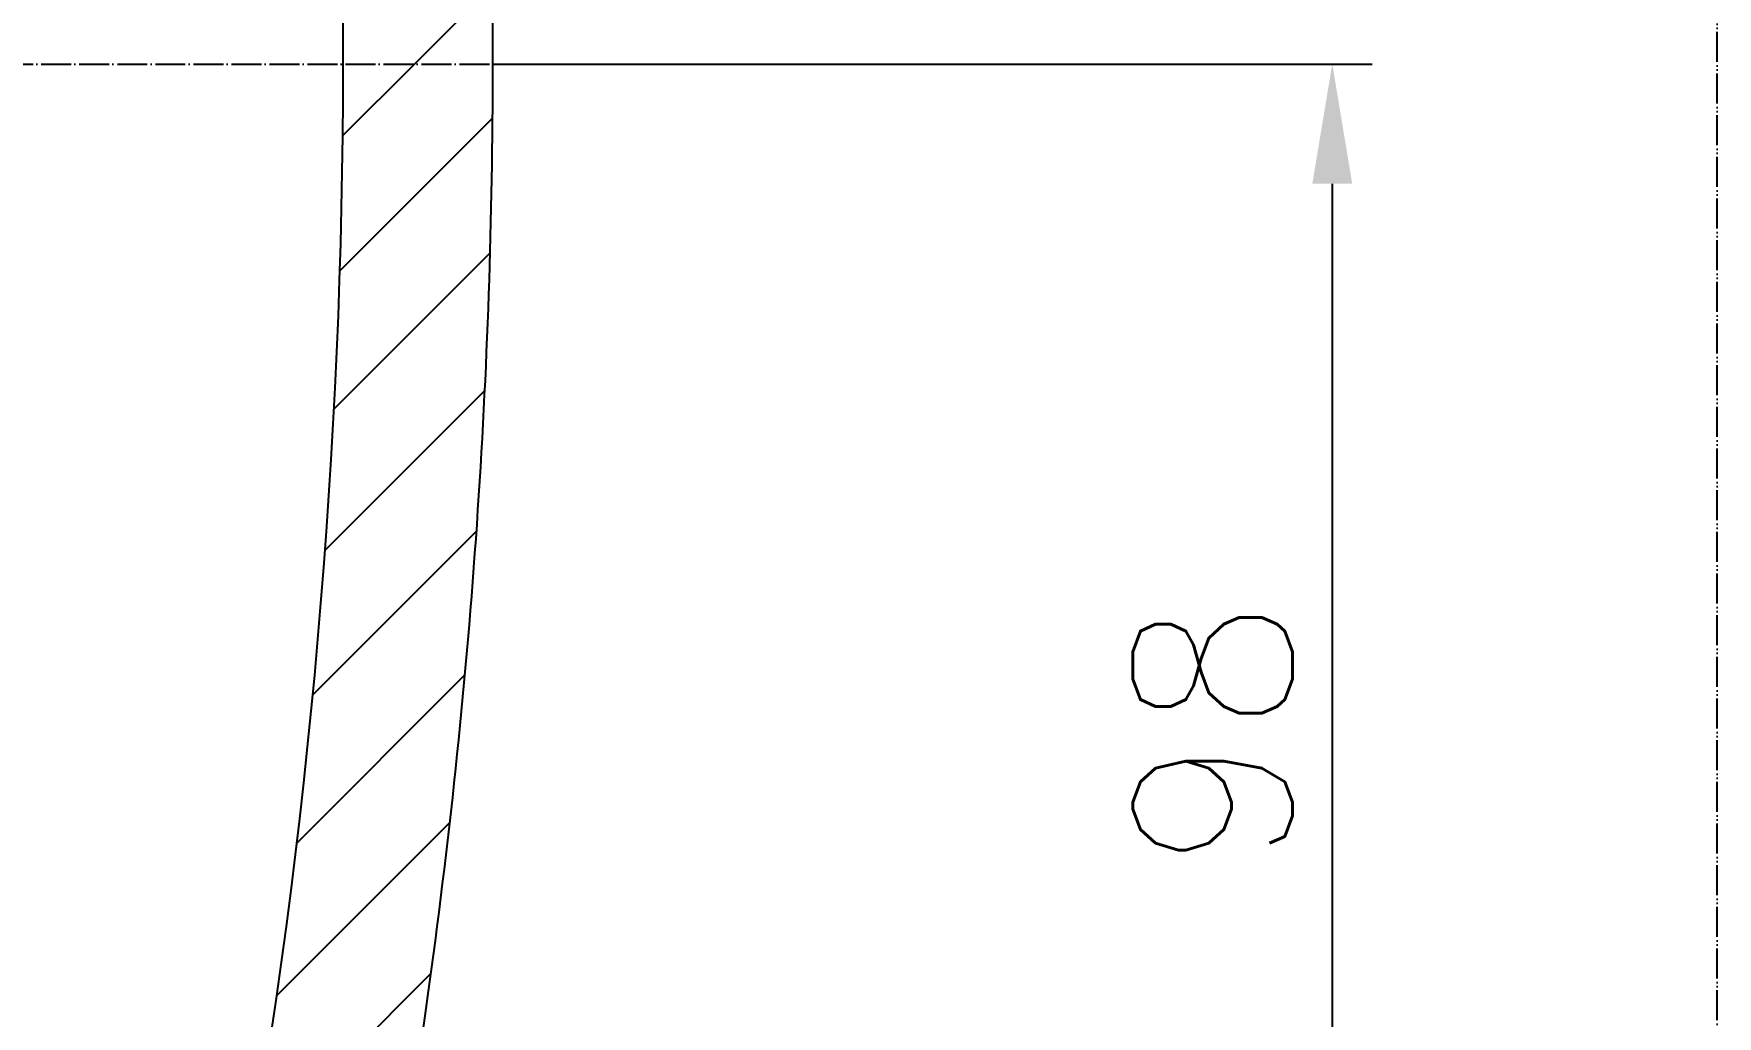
# Model space of a CAD drawing. Header units: millimetres. Extents: x 352 to 14123, y 79 to 19556.
# Drawn here: x 7449 to 8124, y 10580 to 10974 of the extents above; entities that cross this region are included whole.
import ezdxf

# ---------------------------------------------------------------- set-up
doc = ezdxf.new("R2010")
doc.units = ezdxf.units.MM
doc.linetypes.add('ACAD_ISO04W100', pattern=[30.5, 24, -3, 0.5, -3])
doc.linetypes.add('ACAD_ISO05W100', pattern=[33, 24, -3, 0, -3, 0, -3])
for name, color, linetype in [('LAYER1', 1, 'ACAD_ISO04W100'), ('LAYER2', 2, 'Continuous'), ('LAYER3', 3, 'Continuous')]:
    doc.layers.add(name, color=color, linetype=linetype)
doc.styles.get("Standard").update_dxf_attribs({"font": 'txt.shx', "bigfont": 'gbcbig.shx'})

msp = doc.modelspace()

# ---------------------------------------------------------------- linework, layer by layer
at = {"layer": 'LAYER1', "ltscale": 0.5}
msp.add_line((7101.24124, 10961.51308), (7632.91923, 10961.51308), dxfattribs=at)
at = {"layer": 'LAYER2'}
for p, q in [((7572.91923, 11335.31331), (7572.91923, 10961.51308)), ((7632.91923, 11335.31331), (7632.91923, 10961.51308))]:
    msp.add_line(p, q, dxfattribs=at)
at = {"layer": 'LAYER2', "extrusion": (0, 0, -1)}
msp.add_ellipse((-2927.08077, 10961.51308), major_axis=(-10500, 0), ratio=0.5, start_param=3.141592654, end_param=3.317284324, dxfattribs=at)
at = {"layer": 'LAYER2'}
msp.add_open_spline([(7632.91923, 10961.51308), (7632.91923, 10838.47022), (7624.45613, 10715.42791), (7584.41028, 10424.59779), (7545.41992, 10257.11943), (7485.66346, 10075.37045), (7480.33754, 10059.61301), (7474.87134, 10043.86977)], degree=3, knots=[3.1415926536, 3.1415926536, 3.1415926536, 3.1415926536, 3.2103316787, 3.2103316787, 3.3045281385, 3.3045281385, 3.3134785545, 3.3134785545, 3.3134785545, 3.3134785545], dxfattribs=at)
at = {"layer": 'LAYER3', "linetype": 'ACAD_ISO05W100', "ltscale": 0.5}
msp.add_line((8124.05069, 10043.86977), (8124.05069, 11335.31331), dxfattribs=at)
at = {"layer": 'LAYER3', "linetype": 'ByBlock', "ltscale": 2}
for p, q in [((7601.59253, 10961.51308), (7632.91923, 10992.83978)), ((7572.7609, 10932.68145), (7601.59253, 10961.51308)), ((7632.91923, 10961.51308), (7985.65233, 10961.51308)), ((7571.60636, 10878.4939), (7632.83073, 10939.71827)), ((7969.65233, 10913.51308), (7969.65233, 10439.51308)), ((7569.27076, 10823.12529), (7631.84852, 10885.70306)), ((7565.67246, 10766.49398), (7629.72375, 10830.54528)), ((7560.71947, 10708.50798), (7626.3802, 10774.16872)), ((7554.30749, 10649.063), (7621.73206, 10716.48757)), ((7546.31751, 10588.04001), (7615.68219, 10657.40469)), ((7536.61266, 10525.30215), (7608.11982, 10596.80931))]:
    msp.add_line(p, q, dxfattribs=at)
msp.add_solid([(7961.65233, 10913.51308), (7977.65233, 10913.51308), (7969.65233, 10961.51308)], dxfattribs=at)

# ---------------------------------------------------------------- texts
at = {"layer": 'LAYER3', "linetype": 'ByBlock', "ltscale": 2, "insert": (7921.65233, 10693.03403), "char_height": 64, "attachment_point": 5, "rotation": 90}
msp.add_mtext('98', dxfattribs=at)

doc.saveas('drawing.dxf')
